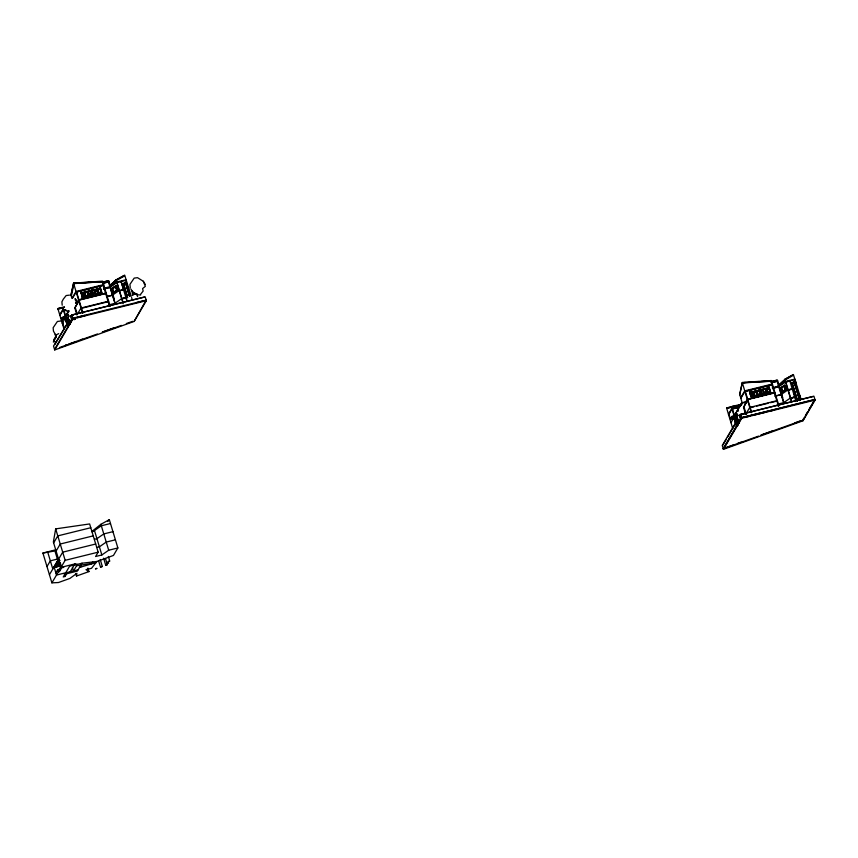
<?xml version="1.0" encoding="UTF-8"?>
<svg xmlns="http://www.w3.org/2000/svg" width="858" height="858" viewBox="0 0 858 858"><rect width="100%" height="100%" fill="white"/><g stroke="black" fill="none" stroke-linecap="round" stroke-linejoin="round"><path stroke-width="1.29" d="M58.591 559.137L54.065 566.806L56.489 575.064L65.691 572.779M737.494 421.846L737.29 421.192A4.14 0.922 76.1 0 1 737.601 421.428A4.333 0.965 76.1 0 1 737.633 421.879L739.167 421.664A4.622 1.03 76.1 0 0 739.146 420.988A4.622 1.03 76.1 0 0 738.813 420.677M66.098 315.926L67.203 324.656M734.834 415.293L735.735 423.251M737.033 414.757L737.236 419.133M68.297 315.369L68.522 319.358M87.891 568.103L88.942 571.589L76.512 576.05L76.909 573.316L69.916 578.421L58.473 582.528L51.898 582.85L42.9 553.056L56.167 549.688M67.417 324.592L66.806 324.549L67.46 324.281M735.596 424.152L735.596 424.12A4.054 0.901 76.1 0 1 735.638 423.798L735.821 423.755M736.904 414.532L736.164 414.714L736.925 414.382M91.592 531.681L100.879 524.313L109.331 519.669L117.868 547.951L108.698 550.225L101.855 554.965L95.603 556.51L98.166 552.166L89.64 523.948L55.673 528.871L53.368 541.999L61.025 567.352L74.807 563.942L70.206 571.782M110.178 306.317L102.606 281.145L73.573 283.097L70.935 294.916L71.922 298.434L76.03 291.463L103.593 284.641M71.021 295.442L73.573 283.097M79.354 282.915L74.002 283.279L71.546 295.195M777.305 400.611L771.342 380.534L742.309 382.486L739.671 394.315L742.181 402.863M739.746 394.83L742.309 382.486M742.17 385.199L742.738 382.668L745.409 382.486M53.378 342.127L54.14 339.092M54.805 337.72L54.043 340.755L55.212 342.278M55.137 339.21L55.888 336.164M55.834 337.752L56.585 334.717L58.687 333.623M54.129 566.923L60.918 565.122M121.075 281.681L123.509 289.436M788.17 389.94L792.256 388.813M59.717 314.832L63.149 309.009M59.867 315.379L63.31 309.556L62.945 308.226L57.872 308.601L64.007 329.075M72.673 297.983L76.19 292.01L103.754 285.188M63.235 316.902L61.722 319.476L63.921 318.929L65.433 316.355L63.192 316.977L61.797 319.744L63.996 319.197L64.983 317.535M68.436 314.275L66.313 315.09L68.243 311.411M66.313 315.09L68.994 310.542M83.934 292.288L80.963 293.168L83.934 292.288L85.157 296.793L83.848 292.449M81.403 293.211L83.644 292.803M81.403 293.457L83.741 292.632L81.317 293.361L82.4 297.286L84.803 296.589M76.791 302.874L78.571 299.882L106.135 293.061M74.85 308.119L78.11 302.177L74.764 307.85L76.909 315.004M87.43 291.43L84.449 292.299L87.43 291.43L88.653 295.935L87.334 291.581M84.813 292.503L85.875 296.439L88.299 295.731L87.237 291.774L84.835 292.696L87.044 292.181M67.353 323.616L53.518 346.053L54.708 349.935L134.148 321.428L146.364 300.686L145.174 296.804L71.847 314.94L70.785 316.752L71.815 320.088M81.049 293.007L82.271 297.511L82.561 297.007M54.869 344.562L67.299 323.477L68.254 326.78L67.696 326.919L66.71 323.659M87.237 291.774L88.084 295.613M84.642 296.632L83.741 292.632M92.16 294.927L89.178 295.796L87.87 291.452L90.841 290.583L92.063 295.088L90.841 290.583M54.547 349.399L72.833 318.2L146.203 300.139M84.545 292.138L85.768 296.643L86.047 296.149M54.708 349.935L73.048 318.822L146.364 300.686M91.549 294.927L90.648 290.926L88.224 291.656L89.361 295.474M77.499 314.007L81.027 308.022L108.634 301.201M89.178 295.796L91.795 294.723L90.648 290.926M96.975 289.071L93.994 289.94L96.975 289.071L98.198 293.565L96.879 289.221M91.795 294.723L90.562 291.076M97.63 293.254L96.782 289.403L97.833 293.382L95.42 294.069L94.359 290.143L96.782 289.403M97.447 289.082L100.429 288.213L97.447 289.082L98.767 293.425L101.652 292.717L100.343 288.374M97.833 289.478L100.043 288.964M94.09 289.779L95.313 294.283L94.444 289.983L96.589 289.811M96.622 289.682L97.737 293.307M97.758 293.49L95.517 293.876M98.767 293.425L97.898 289.135L100.139 288.717L101.212 292.642L98.97 293.018L97.812 289.285L100.236 288.556L101.051 292.449M104.215 289.307L104.129 288.084M125.718 280.555L130.202 295.409M124.893 289.221L119.198 290.497L112.462 295.163M128.185 288.277L127.177 288.653L128.743 288.138M127.145 301.415L125.987 297.576L121.879 298.702M146.16 300.053L134.148 321.428M53.646 542.91L57.786 535.885L90.787 527.724M46.975 566.559L50.343 560.842L57.389 559.094M56.102 551.061L60.242 544.026L93.243 535.864M49.432 574.71L62.709 552.177L95.699 544.015M58.73 559.748L54.193 567.46L59.942 566.033L60.489 565.186L61.304 567.953L59.159 571.578M59.61 560.124L58.29 560.456L54.837 567.159L59.191 559.77M58.934 561.357L56.188 566.827L59.77 560.682L58.301 560.446M56.113 566.559L58.28 562.869M57.336 565.958L59.502 562.269L57.497 566.505L59.567 562.258M57.422 566.237L59.642 562.526L56.918 563.202M58.773 565.894L60.275 563.427M58.859 566.162L60.146 563.159L56.113 564.167L56.274 564.714L60.317 563.695L60.146 563.17L58.912 566.151L60.36 563.695M55.834 572.887L57.776 569.594L60.704 568.865M51.898 582.85L65.165 560.328L98.166 552.166M60.596 568.318L58.344 571.492L60.854 567.771M63.374 567.406L63.953 566.634M69.68 566.098L63.256 576.93L65.09 576.479L66.677 573.766M77.424 564.35L73.52 570.967L72.447 567.438M117.868 547.951L113.46 555.437L96.911 561.464L81.993 563.213L77.327 571.128L64.865 574.216M91.645 563.781L92.718 561.958M88.942 571.589L86.014 569.669L91.516 568.307L96.922 561.464M728.453 414.221L731.874 408.397L738.663 406.713M732.732 428.464L728.603 414.768L732.046 408.944L739.274 407.153M740.658 397.822L744.755 390.851L772.318 384.041M740.819 398.369L744.926 391.398L772.49 384.577M729.096 414.586L730.458 419.09L732.003 416.634L734.201 416.098L732.732 418.586L730.533 419.133L731.96 416.291M730.448 418.865L732.646 418.318L734.169 415.744L732.003 416.634M743.575 407.507L746.835 401.565L741.655 402.842L735.049 414.478L737.161 413.663M735.049 414.478L741.741 403.121L746.921 401.834M733.837 417.792L730.973 422.64L731.542 422.125M753.978 396.031L750.997 396.9L749.688 392.556L752.67 391.688L753.892 396.181L752.67 391.688M744.937 403.26L747.297 399.27L774.86 392.46M746.835 401.565L743.5 407.239L745.634 414.393L749.763 407.421M749.967 392.889L752.38 392.181L753.453 396.106L752.251 392.481M757.475 395.163L754.493 396.031L753.185 391.688L756.166 390.819L757.378 395.324L756.166 390.819M753.635 391.741L755.877 391.312L757.121 394.959L755.973 391.162L753.635 391.741L754.493 396.031M736.979 426.169L735.992 422.908L735.445 423.048L722.254 445.441L723.444 449.324L802.884 420.817L815.1 400.075L813.91 396.192L740.583 414.328L739.51 416.141L740.54 419.487L741.612 417.664L814.939 399.528M753.624 391.977L755.78 391.516M722.951 445.055L726.211 439.521M727.52 437.301L735.992 422.908M755.973 391.162L756.928 395.055M753.431 395.924L752.273 392.406M756.595 390.84L759.577 389.972L760.799 394.476L757.904 395.195L756.595 390.84L759.577 389.972M757.046 390.894L759.201 390.669L760.531 394.112L759.384 390.315L757.046 390.894L758.097 394.862L760.531 394.112M723.283 448.788L736.475 426.383L735.445 423.048M757.088 391.291L759.287 390.465L760.37 394.39M723.444 449.324L741.773 418.211L815.1 400.075M745.366 413.631L746.031 414.339M767.02 392.803L764.038 393.672L762.73 389.328L765.711 388.459L766.923 392.964L765.711 388.459M763.18 389.371L765.422 388.953L766.666 392.599L765.518 388.803L763.18 389.371L764.038 393.672M763.17 389.618L765.336 389.146L766.409 392.803M766.183 388.47L769.165 387.601L766.183 388.47L767.492 392.814L770.377 392.106L769.068 387.762M768.779 388.352L766.559 388.867L768.789 388.299L770.119 391.741L767.695 392.417M767.492 392.814L766.634 388.524M769.926 391.838L768.875 388.095L766.462 388.803M772.972 387.451L772.629 387.848M772.608 388.342L772.886 387.752M799.774 399.882L794.465 382.303L792.181 382.861L794.326 382.582L799.699 400.536M792.191 383.279L794.465 382.303M794.444 379.944C797.5 381.284 794.712 390.175 797.468 387.526M793.618 388.61L787.934 389.886L781.188 394.551M794.722 396.964L790.615 398.091M796.074 396.761L790.368 398.048L783.654 402.702L777.166 381.36M800.46 399.807L799.302 395.956L798.369 396.192L799.946 395.667L799.152 396.997M802.67 420.195L804.032 417.889M805.383 415.583L807.421 412.13M808.783 409.824L814.21 400.6M814.253 400.686L802.884 420.817M74.807 563.942L74.078 565.175L82.003 563.213M129.966 295.924L125.933 282.572L129.869 296.085M129.537 295.474L125.74 282.904L129.301 295.753M797.232 401.029L791.827 382.657L794.658 381.96L800.064 400.332M794.658 381.96L791.73 382.818M140.562 294.326L143.168 291.055L142.578 288.588L145.324 286.336L143.307 281.263L137.505 277.681L134.191 278.11L129.933 284.384L130.244 287.784M107.893 521.471L109.331 519.669M132.368 295.527L134.727 293.962L136.594 294.444L137.645 296.696M115.884 280.04L109.534 285.929L109.835 286.422L116.184 280.523L115.884 280.04L124.678 275.15L131.199 296.289M110.8 284.92L116.087 280.008L124.195 275.504L124.496 275.997L116.388 280.502L111.1 285.403M784.823 379.408L785.124 379.89L793.221 375.386L792.921 374.892L784.823 379.408L778.27 385.317L778.571 385.81L784.92 379.922L784.62 379.429L793.403 374.538L801.104 399.506M783.354 381.531L778.957 385.617L778.656 385.124M110.092 287.28L116.817 282.625L126.373 280.255M111.808 288.46L115.927 285.875L117.235 290.219L113.599 292.728L111.808 288.46L115.927 285.875M114.06 292.299L113.181 292.439L112.033 288.631L116.27 286.175L117.031 288.717M113.749 287.923L115.433 286.754M113.181 292.439L117.417 289.983M113.117 292.803L117.01 290.036L115.862 286.24L112.516 288.556L113.664 292.364M109.138 304.847L115.015 303.26M92.857 531.638L101.319 525.782L110.489 523.509M778.828 386.668L785.553 382.014L795.109 379.644M780.544 387.848L784.652 385.263L785.96 389.607L782.335 392.117L780.544 387.848L782.335 392.117M784.158 386.154L781.649 387.891L782.796 391.688L781.906 391.827L780.759 388.02L784.652 385.263M781.906 391.827L786.143 389.371L784.995 385.564L784.115 385.703L785.263 389.5M781.852 392.192L785.746 389.435L784.598 385.628L781.241 387.955L782.389 391.752M108.108 561.454L109.459 561.046M95.431 568.715L96.782 568.307M96.868 568.575L95.592 568.983M109.492 561.346L108.247 561.722M107.111 563.084L108.462 562.676M100.686 566.827L102.038 566.419M102.102 566.698L100.815 567.095M108.537 562.955L107.25 563.352M105.909 564.95L107.261 564.543M107.336 564.821L106.049 565.218M79.483 567.46L96.3 562.505M738.363 407.475L737.837 406.338L741.366 404.719M740.786 405.115L737.837 406.338M737.998 406.885L740.347 405.802M738.084 407.464L740.518 406.338M68.865 344.026L82.529 339.125M102.402 331.992L113.578 327.971M59.545 347.501L75.987 341.699M80.984 339.811L97.415 334.009M102.424 332.121L121.375 325.407M126.373 323.52L132.722 321.332M725.171 447.876L733.869 444.755M737.59 443.414L741.323 442.074M761.196 434.942L772.372 430.93M794.722 422.908L800.932 420.677M758.59 436.111L723.24 448.702L741.569 417.589L814.896 399.453M761.057 435.124L801.458 420.731M57.872 308.601L64.361 306.778M58.012 309.159L64.5 307.346M728.614 414.757L726.608 407.99L733.097 406.166L733.225 406.735L728.453 408.097M69.208 321.718A4.376 0.976 76.1 0 1 69.423 321.9A4.065 0.901 76.1 0 1 69.455 322.394L68.897 322.522L69.702 322.479A4.408 0.987 76.1 0 0 69.68 321.771A4.622 1.03 76.1 0 0 69.348 321.471C68.308 320.088 72.136 321.686 68.543 321.621A4.622 1.03 76.1 0 0 68.029 323.52A4.622 1.03 76.1 0 0 68.168 323.67M736.904 423.069A4.622 1.03 76.1 0 1 736.765 422.908A4.622 1.03 76.1 0 1 737.247 420.999L738.545 420.195L738.009 420.828A4.622 1.03 76.1 0 1 738.406 421.171A4.408 0.987 76.1 0 1 738.427 421.868A7.164 1.598 76.1 0 1 738.942 423.391M102.467 282.164L108.644 280.641L110.285 286.068M102.992 282.143L108.108 280.877L108.269 281.424L103.153 282.69M102.628 282.711L108.805 281.177M102.799 283.247L108.977 281.724M102.563 283.419L108.44 281.971L114.918 303.314L121.664 298.638L125.987 297.576M126.212 279.719L116.656 282.078L109.931 286.733L104.869 287.988M87.87 291.452L90.755 290.744M88.149 291.784L90.551 291.098M94.273 290.272L96.686 289.575M90.465 291.334L88.31 291.506L89.457 295.302M125.933 282.572L123.252 283.794L125.74 282.904M103.764 288.846L110.628 287.119M123.455 283.88L125.643 283.065L129.365 295.753M104.15 289.007L110.339 287.333M82.475 297.104L84.888 296.439L83.58 292.9M85.972 296.235L88.385 295.57L87.076 292.042L84.728 292.632L85.982 296.214M91.709 294.884L89.296 295.592L87.956 291.302M98.874 293.221L101.298 292.514M82.271 297.511L85.253 296.643M85.768 296.643L88.739 295.774M95.313 294.283L98.284 293.415M78.936 299.903L105.598 293.307M79.022 300.182L105.663 293.586M119.509 290.83L123.52 289.832M75.515 302.82L78.11 302.177M75.601 303.089L78.185 302.445M107.389 296.418L113.009 295.002L114.414 299.656M106.671 296.707L112.72 295.206M81.478 308.322L108.162 301.726M121.965 298.97L125.976 297.983M66.238 314.822L67.696 314.457M66.238 316.377L64.704 316.538M63.267 317.245L65.39 316.43M72.308 314.961L144.53 297.093M68.479 316.334L73.209 315.154M70.785 316.752L71.332 316.613M66.302 319.755L68.297 318.49M77.166 317.256L84.899 315.347M136.486 302.584L144.23 300.665M67.267 324.914A15.594 3.475 76.1 0 1 67.117 324.324L65.519 320.013L66.742 320.034M77.37 317.642L85.167 315.712M69.219 320.077L70.131 320.324A15.541 3.464 76.1 0 1 70.828 322.554M68.061 319.937C68.093 321.085 70.324 321.278 69.67 320.023M70.431 322.168A4.622 1.03 76.1 0 0 70.41 321.6L68.951 321.954A4.14 0.922 76.1 0 0 68.661 321.847L68.554 321.804A4.322 0.965 76.1 0 0 68.329 322.19L68.447 322.533M68.082 323.434L68.082 323.412A4.376 0.976 76.1 0 1 68.136 322.276L68.822 322.447L68.672 321.868M69.444 321.911L68.897 322.04A4.622 1.03 76.1 0 0 68.619 321.653M68.49 322.973L66.999 323.251M68.029 323.52L68.629 323.273A4.376 0.976 76.1 0 1 68.694 322.136L68.704 322.147M91.978 531.145L94.477 530.523L101.855 554.965M112.945 531.66L103.786 533.923L96.933 538.674L94.434 539.285M42.9 553.056L54.933 550.954L59.502 566.076M115.412 539.811L106.242 542.074L99.399 546.814L96.89 547.436M771.203 381.553L777.38 380.03L779.343 386.55L772.5 388.234M770.441 381.853L776.844 380.276L777.005 380.813L771.878 382.078M771.363 382.1L777.541 380.566M771.546 382.636L777.702 381.113L771.299 382.807M794.937 379.107L785.392 381.467L778.667 386.132L772.329 387.698M57.647 561.969L59.685 560.413L58.376 560.735L55.48 565.658L59.502 564.661M59.052 561.904L57.583 561.679L59.095 561.904M59.685 562.794L57.003 563.47L56.853 562.912L58.365 563.138M56.843 562.934L58.151 562.612M749.688 392.556L752.573 391.838M753.185 391.688L756.07 390.98M762.73 389.328L765.615 388.61M752.477 392.02L750.074 392.943L752.294 392.374M56.199 564.435L60.232 563.427M797.5 400.943L792.084 383.022L794.379 382.454L799.785 400.375M792.073 383.054L794.358 382.464M60.779 564.049L55.384 565.401L55.545 565.948L59.588 564.929M772.94 388.245L779.064 386.722L781.102 393.468M60.972 565.304L53.947 566.848M54.837 567.159L60.639 565.776M61.701 566.688L59.524 571.492L58.43 571.76L57.776 569.594M753.624 395.828L751.211 396.493L750.042 392.76M754.697 395.624L757.121 394.959M764.242 393.264L766.666 392.599M753.528 395.978L751.115 396.686L749.785 392.396M757.024 395.12L754.611 395.828L753.27 391.538M758.022 394.98L760.435 394.272M766.569 392.76L764.156 393.468L762.816 389.167M770.023 391.902L767.61 392.61L766.269 388.32M60.768 567.503L60.736 568.05L60.081 565.883M63.503 567.406L60.564 568.135L59.91 565.958M69.627 566.108L74.217 564.982M60.425 569.229L60.382 570.409M747.661 399.292L774.334 392.696M747.747 399.571L774.399 392.975M788.234 390.218L792.245 389.221M774.86 396.117L781.735 394.39L782.796 397.887M775.418 396.085L781.434 394.605L783.89 402.756M726.608 407.99L741.516 405.169M731.81 408.172L737.934 406.66L737.794 406.102L731.67 407.614L734.405 416.827M65.626 572.919L78.11 569.83M737.912 407.604L732.41 408.966L734.791 416.838M749.742 407.432L777.359 400.589L778.914 405.716M750.203 407.711L754.021 406.778M756.563 406.145L767.996 403.314M770.538 402.692L775.621 401.426M790.701 398.369L794.712 397.372M777.316 404.268L784.212 402.531M813.266 396.482L741.044 414.35L739.51 416.141M736.025 416.012L745.688 413.62M737.022 417.825L734.888 418.801L735.145 419.809M735.36 422.168C734.523 421.954 734.105 416.409 736.389 421.696M744.808 417.353L749.999 416.066M752.595 415.422L766.88 411.894M769.476 411.25L774.677 409.963M739.564 421.943A15.541 3.464 76.1 0 0 738.856 419.712L738.127 419.894A15.541 3.464 76.1 0 1 739.156 423.273M740.497 419.401L741.044 419.262L740.39 417.095M736.818 419.358L737.408 420.431L738.502 420.13M737.183 421.921L737.011 421.621A4.322 0.965 76.1 0 1 737.279 421.181L737.376 421.149A4.622 1.03 76.1 0 1 737.676 421.353L739.146 420.988M737.451 421.589L736.872 421.643A4.376 0.976 76.1 0 0 736.808 422.801L736.808 422.822M737.623 421.439L738.18 421.299A4.065 0.901 76.1 0 1 738.18 421.782L738.18 421.814A4.429 0.987 76.1 0 1 738.095 422.544M737.526 421.771L738.18 421.771M735.735 422.651L736.529 424.817C733.558 422.115 739.017 421.192 737.312 424.753M736.765 422.908L737.365 422.683A4.376 0.976 76.1 0 1 737.419 421.535L737.43 421.535M736.4 423.509L736.958 423.369M742.138 404.107L732.925 406.188L733.054 406.756L740.315 405.094M733.225 406.735L740.98 404.965M777.82 404.493L778.024 405.909M112.033 288.631L112.913 288.502M117.235 290.219L115.444 285.939M780.759 388.02L781.649 387.891M785.96 389.607L784.169 385.339M69.455 295.131L66.141 295.549L63.31 299.152L61.894 301.823L62.194 305.223M60.714 321.031L57.4 321.46L53.142 327.735L53.453 331.134L55.92 335.51L55.298 334.288L55.663 337.376M733.429 415.926L735.145 415.722M91.87 563.406L76.566 565.797L75.901 563.62M82.025 282.743L92.728 282.014M95.399 281.842L102.166 281.907L74.002 283.279M102.692 281.66L73.659 283.612L82.572 313.149M749.42 382.218L758.783 381.585M761.454 381.413L770.902 381.295L742.738 382.668M771.417 381.049L742.385 383L751.308 412.537M137.076 294.155L132.454 294.026L132.089 290.937L134.32 293.575L137.076 294.155L132.711 292.16L130.824 288.964M137.259 294.755L140.669 295.013M69.026 311.593L64.672 309.609L66.27 311.025M62.484 322.908L63.16 323.058L62.248 323.251L65.669 317.439L63.299 309.556M733.236 417.631L734.319 419.305L733.815 418.554M64.511 318.243L65.616 319.97L64.554 317.996M733.258 417.353L733.729 418.125M65.959 317.771L66.495 318.415M737.88 419.036L738.448 420.034L738.395 419.412M69.144 319.648L69.627 320.463M734.373 419.701L734.738 420.27M65.648 320.302L66.892 323.563M734.877 417.235L734.888 418.06M143.307 281.263L145.367 284.556M75.547 300.718L75.257 298.713L77.327 301.995M735.499 418.339L735.821 418.725M737.44 420.474L737.644 420.924A4.622 1.03 76.1 0 0 737.129 422.812A4.58 1.019 76.1 0 0 737.269 422.951M68.683 321.042L68.908 321.536A4.622 1.03 76.1 0 0 68.393 323.423A4.58 1.019 76.1 0 0 68.533 323.563M67.074 320.795L67.6 322.168M734.78 420.366L734.995 420.935M75.257 298.713L77.274 303.775M735.285 421.739L734.974 420.86M67.096 324.388L67.128 324.485A4.58 1.019 76.1 0 1 67.235 324.067M737.076 421.653L736.968 421.417A4.322 0.965 76.1 0 0 736.883 421.621M737.998 425.622L736.732 421.761M68.897 325.15L67.364 319.219M735.52 422.672L735.413 422.104L735.617 422.962M735.617 422.726L735.37 421.986L735.585 422.855M69.38 320.474L69.391 320.506A15.541 3.464 76.1 0 1 70.431 323.884M795.806 384.448L796.825 387.816M797.532 390.143L798.584 393.64M792.181 382.861L797.49 400.45M791.827 382.657L797.318 400.868M794.111 393.5L795.162 396.986M795.806 400.933L789.864 380.941L785.789 382.067L791.795 401.919M784.92 379.922L791.548 401.876M777.938 403.721L778.592 405.898M772.865 387.473L773.251 388.352M777.777 403.764L778.431 405.931L771.953 384.824L745.302 391.409L751.694 412.559M772.522 387.559L772.951 388.695M768.682 385.639L771.063 393.511M768.221 385.746L770.602 393.618M766.537 388.674L767.674 392.492M763.084 389.532L764.221 393.35M760.52 387.655L762.891 395.527M760.059 387.762L762.44 395.645M756.692 390.69L758 395.034M753.538 391.891L754.675 395.71M749.913 390.272L752.294 398.155M749.463 390.39L751.833 398.262M744.068 407.164L746.17 414.157M740.583 414.328L741.773 418.211M737.451 407.722L738.47 411.089M131.596 297.554L132.368 300.118M127.617 297.286L123.445 283.472L127.499 297.533M127.488 297.833L123.091 283.269L127.027 296.782M121.139 281.553L127.07 301.544M117.063 282.668L123.059 302.531M116.184 280.523L123.209 303.764M115.38 286.315L116.527 290.111M112.291 288.385L113.599 292.728M111.647 290.497L112.666 293.876M110.167 287.237L115.165 303.357M109.256 305.287L103.217 285.435L76.577 292.02L82.958 313.159M99.957 286.24L102.327 294.122M99.496 286.358L101.877 294.23M97.544 288.931L98.852 293.275M91.785 288.267L94.165 296.139M91.323 288.374L93.704 296.257M83.526 293.093L84.567 296.536M81.188 290.883L83.558 298.766M80.727 291.001L83.108 298.874M75.332 307.775L76.737 312.43M71.847 314.94L73.048 318.822M63.674 309.577L66.055 317.449M67.396 323.069L66.195 319.037M66.238 319.315L67.214 323.123M61.047 317.449L62.066 320.828M62.741 323.069L63.803 326.566M100.879 524.313L108.698 550.225M108.344 556.445L109.76 561.1M105.502 558.644L106.907 563.298M103.593 558.183L105.706 565.165M100.225 559.491L102.327 566.473M98.724 561.218L100.483 567.041M80.588 564.296L81.296 566.623M75.804 573.723L76.512 576.05M55.673 528.871L65.165 560.328M64.382 574.152L65.09 576.479M60.06 565.283L60.929 568.039L58.794 571.675L58.634 571.128M59.427 564.392L59.631 564.939M58.794 563.491L58.998 564.038M60.339 568.961L58.998 571.042M58.065 564.725L58.269 565.272M57.432 563.824L57.636 564.371M56.703 565.057L56.907 565.604M47.887 552.691L52.799 568.983M737.204 422.286L737.043 421.739M737.783 420.302L737.665 419.551M737.751 421.064L737.869 421.761M69.048 320.881L68.93 320.206M736.711 421.653L736.089 418.586M735.456 421.621L735.724 422.608L735.574 421.804M66.817 322.2L66.956 323.101L66.248 319.98M737.698 406.102L737.837 406.671M736.829 420.86L737.869 421.064A4.376 0.976 76.1 0 1 738.159 421.289M732.024 407.507L732.164 408.076M63.428 308.676L63.299 308.119L58.387 308.483L58.526 309.041M736.261 417.857L736.143 416.58M735.327 421.064L735.199 420.506M777.713 404.182L778.077 405.77M68.35 318.844L68.222 317.943M735.317 420.688L735.22 420.195M737.194 418.339L737.322 419.122M736.582 419.755L736.282 418.007M736.904 416.784L737.108 417.685M66.034 318.543L65.98 318.007M68.34 317.996L68.168 317.299M735.574 418.168L735.638 418.768M737.022 416.956L736.861 416.28M734.802 417.192L734.652 416.409M67.407 317.074C67.503 318.908 67.9 322.168 69.133 322.361M69.455 322.383L69.455 322.426A4.429 0.987 76.1 0 1 69.359 323.155M737.955 422.801A4.58 1.019 76.1 0 0 738.062 421.964A7.164 1.598 76.1 0 1 738.545 423.391M736.818 423.316A4.58 1.019 76.1 0 1 736.829 424.26M735.52 424.27A4.622 1.03 76.1 0 1 735.596 423.541M737.676 421.353A4.622 1.03 76.1 0 1 737.59 422.897M737.633 421.911A4.387 0.976 76.1 0 1 737.548 422.683M69.219 323.412A4.58 1.019 76.1 0 0 69.337 322.576A7.164 1.598 76.1 0 1 69.927 324.367M70.088 321.289A4.622 1.03 76.1 0 1 70.41 321.6M66.795 324.753A4.622 1.03 76.1 0 1 66.86 324.152M66.86 324.721A4.054 0.901 76.1 0 1 66.903 324.41M68.855 323.509A4.622 1.03 76.1 0 0 68.951 321.954A4.387 0.976 76.1 0 1 68.812 323.294M68.147 322.233A4.322 0.965 76.1 0 1 68.372 321.836M69.691 322.49A7.164 1.598 76.1 0 1 70.184 323.906M67.46 315.165L68.19 314.983L67.46 315.165M75.375 319.187L73.97 319.584L75.375 319.187M66.624 345.088L65.219 345.495L66.624 345.088"/></g></svg>
